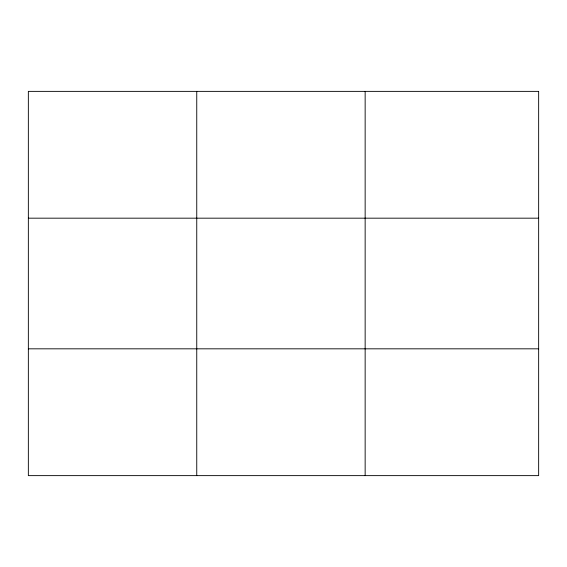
<?xml version="1.0" encoding="UTF-8"?>
<svg xmlns="http://www.w3.org/2000/svg" width="567" height="567" viewBox="0 0 567 567"><rect width="100%" height="100%" fill="white"/><g stroke="black" fill="none" stroke-linecap="round" stroke-linejoin="round"><path stroke-width="0.85" d="M196.749 91.372L196.749 475.628M365.148 91.372L365.148 475.628M28.35 218.175L538.65 218.175M28.35 348.825L538.65 348.825M538.65 91.372L538.65 475.628L28.35 475.628L28.35 91.372L538.65 91.372"/></g></svg>
